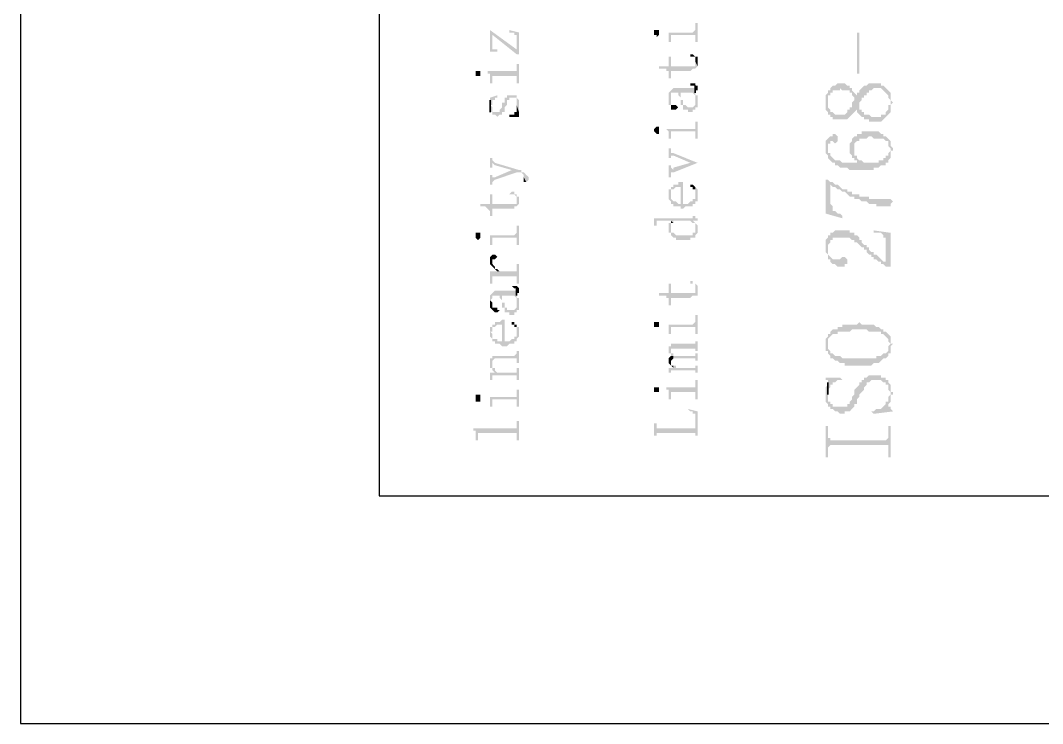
# Model space of a CAD drawing. Header units: millimetres. Extents: x 7018 to 13530, y 4187 to 5692.
# Drawn here: x 8881.97 to 8901.08, y 4524.92 to 4538.07 of the extents above; entities that cross this region are included whole.
import ezdxf

# ---------------------------------------------------------------- set-up
doc = ezdxf.new("R2010")
doc.units = ezdxf.units.MM

msp = doc.modelspace()

# ---------------------------------------------------------------- hatches: boundary and pattern name
at = {"transparency": 33554559}
for points in [[(8894.046, 4537.842), (8894.091, 4537.842), (8894.091, 4537.797), (8894.091, 4537.752), (8894.091, 4537.707), (8894.091, 4537.662), (8894.136, 4537.662), (8894.136, 4537.752), (8894.136, 4537.797), (8894.588, 4537.797), (8894.588, 4537.662), (8894.633, 4537.662), (8894.633, 4538.023), (8894.588, 4538.023), (8894.588, 4537.887), (8894.588, 4537.887), (8894.543, 4537.842)], [(8890.752, 4537.887), (8890.797, 4537.797), (8891.248, 4537.436), (8891.248, 4537.526)], [(8890.752, 4537.887), (8890.752, 4537.481), (8890.932, 4537.481), (8890.887, 4537.481), (8890.887, 4537.526), (8890.797, 4537.526), (8890.797, 4537.571), (8890.797, 4537.797)], [(8891.113, 4537.887), (8891.113, 4537.842), (8891.203, 4537.842), (8891.203, 4537.797), (8891.248, 4537.797), (8891.248, 4537.752), (8891.248, 4537.436), (8891.293, 4537.436), (8891.293, 4537.842)], [(8893.82, 4537.842), (8893.82, 4537.797), (8893.866, 4537.797), (8893.866, 4537.752), (8893.866, 4537.752), (8893.911, 4537.797), (8893.911, 4537.842), (8893.911, 4537.887), (8893.82, 4537.887)], [(8897.657, 4537.075), (8897.657, 4537.842), (8897.612, 4537.842), (8897.612, 4537.075)], [(8894.497, 4537.391), (8894.588, 4537.391), (8894.588, 4537.346), (8894.588, 4537.301), (8894.588, 4537.301), (8894.633, 4537.21), (8894.633, 4537.301), (8894.633, 4537.346), (8894.633, 4537.391), (8894.588, 4537.391), (8894.543, 4537.436), (8894.497, 4537.436)], [(8890.706, 4537.12), (8890.706, 4537.075), (8890.752, 4537.075), (8890.752, 4537.03), (8890.752, 4536.985), (8890.752, 4536.894), (8890.797, 4536.894), (8890.797, 4537.03), (8891.248, 4537.03), (8891.248, 4536.894), (8891.293, 4536.894), (8891.293, 4537.256), (8891.248, 4537.256), (8891.248, 4537.12), (8891.203, 4537.12)], [(8893.911, 4537.21), (8893.911, 4537.165), (8894.046, 4537.165), (8894.046, 4537.12), (8894.091, 4537.12), (8894.091, 4537.075), (8894.091, 4536.985), (8894.136, 4536.985), (8894.136, 4537.12), (8894.497, 4537.12), (8894.543, 4537.165), (8894.588, 4537.165), (8894.633, 4537.21), (8894.588, 4537.301), (8894.588, 4537.256), (8894.588, 4537.21), (8894.136, 4537.21), (8894.136, 4537.391), (8894.091, 4537.391), (8894.091, 4537.21)], [(8890.481, 4537.075), (8890.481, 4537.03), (8890.571, 4537.03), (8890.571, 4537.075), (8890.571, 4537.12), (8890.481, 4537.12)], [(8894.497, 4536.894), (8894.497, 4536.849), (8894.588, 4536.849), (8894.588, 4536.759), (8894.633, 4536.759), (8894.633, 4536.804), (8894.633, 4536.849), (8894.588, 4536.849), (8894.588, 4536.894), (8894.543, 4536.894)], [(8897.025, 4536.533), (8897.025, 4536.398), (8897.07, 4536.353), (8897.07, 4536.308), (8897.115, 4536.308), (8897.115, 4536.263), (8897.16, 4536.263), (8897.16, 4536.217), (8897.431, 4536.217), (8897.476, 4536.263), (8897.476, 4536.263), (8897.521, 4536.308), (8897.521, 4536.308), (8897.566, 4536.353), (8897.566, 4536.353), (8897.612, 4536.398), (8897.612, 4536.353), (8897.657, 4536.443), (8897.657, 4536.488), (8897.657, 4536.533), (8897.702, 4536.579), (8897.702, 4536.624), (8897.747, 4536.624), (8897.747, 4536.669), (8897.792, 4536.669), (8897.792, 4536.714), (8897.837, 4536.714), (8897.837, 4536.759), (8897.882, 4536.759), (8897.928, 4536.804), (8898.063, 4536.804), (8898.108, 4536.759), (8898.108, 4536.759), (8898.153, 4536.714), (8898.153, 4536.714), (8898.198, 4536.669), (8898.198, 4536.624), (8898.243, 4536.579), (8898.243, 4536.353), (8898.243, 4536.443), (8898.243, 4536.488), (8898.289, 4536.533), (8898.243, 4536.579), (8898.243, 4536.669), (8898.243, 4536.714), (8898.198, 4536.759), (8898.198, 4536.759), (8898.153, 4536.804), (8898.153, 4536.804), (8898.108, 4536.849), (8898.063, 4536.849), (8898.063, 4536.894), (8897.837, 4536.894), (8897.792, 4536.849), (8897.747, 4536.849), (8897.702, 4536.804), (8897.702, 4536.804), (8897.657, 4536.759), (8897.657, 4536.714), (8897.612, 4536.714), (8897.612, 4536.669), (8897.612, 4536.669), (8897.566, 4536.714), (8897.566, 4536.579), (8897.566, 4536.579), (8897.521, 4536.533), (8897.521, 4536.443), (8897.476, 4536.443), (8897.476, 4536.398), (8897.431, 4536.398), (8897.431, 4536.353), (8897.386, 4536.308), (8897.205, 4536.308), (8897.16, 4536.353), (8897.115, 4536.353), (8897.115, 4536.398), (8897.115, 4536.398), (8897.07, 4536.443), (8897.07, 4536.488), (8897.07, 4536.714), (8897.07, 4536.714), (8897.025, 4536.669), (8897.025, 4536.579)], [(8897.07, 4536.714), (8897.07, 4536.533), (8897.07, 4536.669), (8897.115, 4536.669), (8897.115, 4536.714), (8897.16, 4536.714), (8897.16, 4536.759), (8897.296, 4536.759), (8897.296, 4536.804), (8897.341, 4536.759), (8897.476, 4536.759), (8897.476, 4536.714), (8897.521, 4536.714), (8897.521, 4536.669), (8897.566, 4536.624), (8897.566, 4536.714), (8897.566, 4536.714), (8897.521, 4536.759), (8897.521, 4536.804), (8897.476, 4536.804), (8897.476, 4536.849), (8897.431, 4536.849), (8897.386, 4536.894), (8897.251, 4536.894), (8897.205, 4536.849), (8897.16, 4536.849), (8897.115, 4536.804), (8897.115, 4536.759), (8897.07, 4536.759)], [(8890.752, 4536.353), (8890.797, 4536.353), (8890.797, 4536.308), (8890.842, 4536.308), (8890.887, 4536.263), (8890.887, 4536.263), (8890.932, 4536.308), (8890.977, 4536.308), (8890.977, 4536.353), (8891.022, 4536.353), (8891.022, 4536.398), (8891.022, 4536.443), (8891.022, 4536.443), (8891.067, 4536.488), (8891.067, 4536.533), (8891.067, 4536.579), (8891.113, 4536.579), (8891.113, 4536.624), (8891.248, 4536.624), (8891.248, 4536.579), (8891.248, 4536.533), (8891.248, 4536.488), (8891.293, 4536.353), (8891.293, 4536.398), (8891.293, 4536.443), (8891.293, 4536.488), (8891.293, 4536.533), (8891.293, 4536.579), (8891.293, 4536.579), (8891.248, 4536.624), (8891.248, 4536.669), (8891.067, 4536.669), (8891.067, 4536.624), (8891.022, 4536.624), (8891.022, 4536.579), (8891.022, 4536.533), (8890.977, 4536.533), (8890.977, 4536.488), (8890.977, 4536.443), (8890.977, 4536.443), (8890.932, 4536.398), (8890.932, 4536.353), (8890.797, 4536.353), (8890.797, 4536.398), (8890.797, 4536.443), (8890.752, 4536.488)], [(8890.752, 4536.624), (8890.752, 4536.353), (8890.752, 4536.488), (8890.797, 4536.488), (8890.797, 4536.533), (8890.797, 4536.579), (8890.842, 4536.579), (8890.842, 4536.624), (8890.887, 4536.624), (8890.887, 4536.669)], [(8894.091, 4536.624), (8894.091, 4536.579), (8894.091, 4536.533), (8894.091, 4536.488), (8894.136, 4536.488), (8894.136, 4536.624), (8894.136, 4536.669), (8894.136, 4536.714), (8894.272, 4536.714), (8894.272, 4536.669), (8894.272, 4536.669), (8894.317, 4536.624), (8894.317, 4536.579), (8894.317, 4536.714), (8894.543, 4536.714), (8894.588, 4536.669), (8894.588, 4536.624), (8894.588, 4536.579), (8894.588, 4536.533), (8894.633, 4536.669), (8894.588, 4536.669), (8894.588, 4536.714), (8894.588, 4536.804), (8894.182, 4536.804), (8894.136, 4536.759), (8894.136, 4536.759), (8894.091, 4536.714), (8894.091, 4536.669)], [(8894.317, 4536.579), (8894.317, 4536.533), (8894.317, 4536.488), (8894.362, 4536.488), (8894.362, 4536.443), (8894.362, 4536.398), (8894.452, 4536.398), (8894.452, 4536.353), (8894.543, 4536.353), (8894.543, 4536.398), (8894.588, 4536.398), (8894.588, 4536.443), (8894.633, 4536.443), (8894.633, 4536.488), (8894.633, 4536.533), (8894.633, 4536.579), (8894.633, 4536.624), (8894.633, 4536.669), (8894.588, 4536.533), (8894.588, 4536.488), (8894.588, 4536.488), (8894.543, 4536.443), (8894.452, 4536.443), (8894.407, 4536.488), (8894.362, 4536.488), (8894.362, 4536.533), (8894.362, 4536.579), (8894.317, 4536.579), (8894.317, 4536.624), (8894.317, 4536.714), (8894.317, 4536.714)], [(8891.113, 4536.308), (8891.113, 4536.263), (8891.293, 4536.263), (8891.293, 4536.308), (8891.293, 4536.353), (8891.248, 4536.488), (8891.248, 4536.443), (8891.248, 4536.398), (8891.248, 4536.353), (8891.203, 4536.353), (8891.203, 4536.308), (8891.158, 4536.308)], [(8894.136, 4536.488), (8894.136, 4536.443), (8894.136, 4536.398), (8894.227, 4536.398), (8894.272, 4536.443), (8894.272, 4536.443), (8894.227, 4536.488), (8894.136, 4536.488), (8894.136, 4536.533), (8894.136, 4536.624)], [(8897.612, 4536.353), (8897.657, 4536.308), (8897.657, 4536.308), (8897.702, 4536.263), (8897.747, 4536.263), (8897.747, 4536.217), (8897.837, 4536.217), (8897.837, 4536.172), (8898.063, 4536.172), (8898.108, 4536.217), (8898.108, 4536.217), (8898.153, 4536.263), (8898.153, 4536.263), (8898.198, 4536.308), (8898.198, 4536.308), (8898.243, 4536.353), (8898.243, 4536.533), (8898.243, 4536.488), (8898.198, 4536.488), (8898.198, 4536.398), (8898.153, 4536.353), (8898.153, 4536.308), (8898.063, 4536.308), (8898.063, 4536.263), (8897.882, 4536.263), (8897.837, 4536.308), (8897.747, 4536.308), (8897.747, 4536.353), (8897.702, 4536.353), (8897.702, 4536.398), (8897.657, 4536.398), (8897.657, 4536.443)], [(8893.82, 4535.992), (8893.82, 4535.992), (8893.866, 4535.947), (8893.911, 4535.947), (8893.911, 4535.992), (8893.911, 4536.037), (8893.911, 4536.082), (8893.866, 4536.082), (8893.82, 4536.037), (8893.82, 4536.037)], [(8894.046, 4536.037), (8894.046, 4536.037), (8894.091, 4535.992), (8894.091, 4535.947), (8894.091, 4535.902), (8894.091, 4535.856), (8894.136, 4535.856), (8894.136, 4535.947), (8894.136, 4535.992), (8894.588, 4535.992), (8894.588, 4535.947), (8894.588, 4535.856), (8894.633, 4535.856), (8894.633, 4536.172), (8894.588, 4536.172), (8894.588, 4536.082), (8894.588, 4536.037), (8894.543, 4536.037)], [(8897.07, 4535.856), (8897.07, 4535.676), (8897.07, 4535.766), (8897.115, 4535.766), (8897.115, 4535.811), (8897.16, 4535.811), (8897.205, 4535.766), (8897.205, 4535.766), (8897.251, 4535.811), (8897.251, 4535.902), (8897.251, 4535.902), (8897.205, 4535.947), (8897.16, 4535.947), (8897.16, 4535.902), (8897.115, 4535.902)], [(8897.476, 4535.676), (8897.476, 4535.631), (8897.476, 4535.586), (8897.521, 4535.541), (8897.521, 4535.495), (8897.566, 4535.495), (8897.566, 4535.721), (8897.566, 4535.766), (8897.612, 4535.811), (8897.657, 4535.811), (8897.657, 4535.856), (8897.792, 4535.856), (8897.837, 4535.902), (8897.882, 4535.902), (8897.928, 4535.856), (8898.108, 4535.856), (8898.153, 4535.811), (8898.198, 4535.811), (8898.198, 4535.721), (8898.243, 4535.676), (8898.243, 4535.495), (8898.243, 4535.631), (8898.289, 4535.631), (8898.289, 4535.676), (8898.243, 4535.721), (8898.243, 4535.811), (8898.198, 4535.856), (8898.198, 4535.856), (8898.153, 4535.902), (8898.108, 4535.902), (8898.108, 4535.947), (8898.063, 4535.947), (8898.018, 4535.992), (8897.702, 4535.992), (8897.702, 4535.947), (8897.612, 4535.947), (8897.612, 4535.902), (8897.566, 4535.902), (8897.521, 4535.856), (8897.521, 4535.811), (8897.476, 4535.766), (8897.476, 4535.721)], [(8897.025, 4535.721), (8897.025, 4535.631), (8897.025, 4535.586), (8897.07, 4535.541), (8897.07, 4535.495), (8897.115, 4535.45), (8897.115, 4535.45), (8897.16, 4535.405), (8897.205, 4535.405), (8897.205, 4535.36), (8897.251, 4535.36), (8897.296, 4535.315), (8897.431, 4535.315), (8897.476, 4535.27), (8897.928, 4535.27), (8897.928, 4535.315), (8898.018, 4535.315), (8898.063, 4535.36), (8898.153, 4535.36), (8898.153, 4535.405), (8898.198, 4535.405), (8898.198, 4535.45), (8898.243, 4535.495), (8898.243, 4535.676), (8898.243, 4535.631), (8898.198, 4535.586), (8898.198, 4535.541), (8898.153, 4535.541), (8898.153, 4535.495), (8898.108, 4535.495), (8898.108, 4535.45), (8898.018, 4535.45), (8898.018, 4535.405), (8897.747, 4535.405), (8897.702, 4535.45), (8897.657, 4535.405), (8897.341, 4535.405), (8897.296, 4535.45), (8897.205, 4535.45), (8897.16, 4535.495), (8897.16, 4535.495), (8897.115, 4535.541), (8897.115, 4535.586), (8897.07, 4535.586), (8897.07, 4535.676), (8897.07, 4535.856), (8897.025, 4535.811), (8897.025, 4535.766), (8897.025, 4535.766)], [(8894.091, 4535.676), (8894.091, 4535.495), (8894.136, 4535.495), (8894.136, 4535.541), (8894.182, 4535.541), (8894.497, 4535.405), (8894.633, 4535.405), (8894.182, 4535.586), (8894.136, 4535.586), (8894.136, 4535.631), (8894.136, 4535.676)], [(8897.566, 4535.495), (8897.566, 4535.45), (8897.612, 4535.45), (8897.612, 4535.405), (8897.657, 4535.405), (8897.702, 4535.45), (8897.657, 4535.45), (8897.612, 4535.495), (8897.612, 4535.541), (8897.566, 4535.541), (8897.566, 4535.586), (8897.566, 4535.676)], [(8890.752, 4535.495), (8890.752, 4535.315), (8890.797, 4535.315), (8890.797, 4535.36), (8890.797, 4535.405), (8890.842, 4535.36), (8891.158, 4535.27), (8891.158, 4535.27), (8891.248, 4535.225), (8891.338, 4535.225), (8891.383, 4535.179), (8891.383, 4535.134), (8891.428, 4535.044), (8891.428, 4535.044), (8891.474, 4535.089), (8891.474, 4535.134), (8891.474, 4535.134), (8891.428, 4535.179), (8891.428, 4535.179), (8891.383, 4535.225), (8891.338, 4535.225), (8891.338, 4535.27), (8891.293, 4535.27), (8890.842, 4535.405), (8890.797, 4535.45), (8890.797, 4535.495), (8890.797, 4535.495)], [(8894.091, 4535.36), (8894.091, 4535.134), (8894.136, 4535.134), (8894.136, 4535.179), (8894.136, 4535.225), (8894.182, 4535.225), (8894.633, 4535.405), (8894.497, 4535.405), (8894.182, 4535.315), (8894.182, 4535.27), (8894.136, 4535.315), (8894.136, 4535.36)], [(8890.752, 4535.179), (8890.752, 4534.999), (8890.797, 4534.999), (8890.797, 4535.044), (8890.797, 4535.044), (8890.842, 4535.089), (8891.248, 4535.225), (8891.158, 4535.27), (8890.842, 4535.134), (8890.797, 4535.134), (8890.797, 4535.179), (8890.797, 4535.179)], [(8891.383, 4535.089), (8891.383, 4535.044), (8891.428, 4535.044), (8891.383, 4535.134)], [(8894.091, 4534.909), (8894.136, 4534.818), (8894.136, 4534.864), (8894.136, 4534.909), (8894.182, 4534.909), (8894.227, 4534.954), (8894.317, 4534.954), (8894.317, 4534.548), (8894.362, 4534.548), (8894.407, 4534.593), (8894.543, 4534.593), (8894.543, 4534.638), (8894.588, 4534.638), (8894.588, 4534.683), (8894.633, 4534.683), (8894.633, 4534.728), (8894.633, 4534.773), (8894.633, 4534.818), (8894.633, 4534.864), (8894.633, 4534.909), (8894.633, 4534.909), (8894.588, 4534.954), (8894.588, 4534.818), (8894.588, 4534.773), (8894.588, 4534.728), (8894.543, 4534.728), (8894.543, 4534.683), (8894.497, 4534.683), (8894.452, 4534.638), (8894.362, 4534.638), (8894.362, 4535.044), (8894.272, 4535.044), (8894.272, 4534.999), (8894.182, 4534.999), (8894.182, 4534.954), (8894.136, 4534.954), (8894.136, 4534.909)], [(8894.497, 4534.999), (8894.497, 4534.954), (8894.543, 4534.954), (8894.543, 4534.909), (8894.588, 4534.909), (8894.588, 4534.864), (8894.588, 4534.818), (8894.588, 4534.954), (8894.588, 4534.954), (8894.543, 4534.999)], [(8897.025, 4535.089), (8897.025, 4534.457), (8897.341, 4534.367), (8897.341, 4534.412), (8897.296, 4534.457), (8897.251, 4534.457), (8897.205, 4534.502), (8897.16, 4534.502), (8897.16, 4534.593), (8897.115, 4534.638), (8897.115, 4535.044), (8897.07, 4535.089)], [(8897.115, 4535.044), (8897.115, 4534.999), (8897.16, 4534.954), (8897.205, 4534.954), (8897.251, 4534.909), (8897.296, 4534.909), (8897.341, 4534.864), (8897.386, 4534.864), (8897.431, 4534.818), (8897.431, 4534.818), (8897.476, 4534.773), (8897.566, 4534.773), (8897.566, 4534.728), (8897.657, 4534.728), (8897.702, 4534.683), (8897.792, 4534.683), (8897.837, 4534.638), (8897.973, 4534.638), (8897.973, 4534.593), (8898.243, 4534.593), (8898.243, 4534.638), (8898.289, 4534.683), (8898.243, 4534.728), (8897.837, 4534.728), (8897.837, 4534.773), (8897.657, 4534.773), (8897.657, 4534.818), (8897.521, 4534.818), (8897.521, 4534.864), (8897.431, 4534.864), (8897.431, 4534.909), (8897.341, 4534.909), (8897.296, 4534.954), (8897.296, 4534.954), (8897.251, 4534.999), (8897.205, 4534.999), (8897.16, 4535.044)], [(8890.571, 4534.638), (8890.571, 4534.593), (8890.661, 4534.593), (8890.706, 4534.548), (8890.706, 4534.548), (8890.752, 4534.502), (8890.752, 4534.412), (8890.797, 4534.412), (8890.797, 4534.548), (8891.203, 4534.548), (8891.203, 4534.593), (8891.248, 4534.593), (8891.248, 4534.728), (8891.248, 4534.683), (8891.248, 4534.638), (8890.797, 4534.638), (8890.797, 4534.818), (8890.752, 4534.818), (8890.752, 4534.638)], [(8891.113, 4534.818), (8891.203, 4534.818), (8891.248, 4534.773), (8891.248, 4534.728), (8891.248, 4534.593), (8891.293, 4534.638), (8891.293, 4534.683), (8891.293, 4534.773), (8891.248, 4534.773), (8891.248, 4534.818), (8891.203, 4534.818), (8891.203, 4534.864), (8891.158, 4534.864)], [(8894.091, 4534.818), (8894.091, 4534.773), (8894.091, 4534.728), (8894.091, 4534.728), (8894.136, 4534.683), (8894.136, 4534.638), (8894.182, 4534.638), (8894.182, 4534.593), (8894.317, 4534.593), (8894.317, 4534.548), (8894.317, 4534.638), (8894.272, 4534.638), (8894.227, 4534.683), (8894.182, 4534.683), (8894.136, 4534.728), (8894.136, 4534.773), (8894.136, 4534.818), (8894.091, 4534.909), (8894.091, 4534.864)], [(8893.775, 4534.367), (8893.82, 4534.367), (8893.82, 4534.322), (8893.82, 4534.232), (8893.866, 4534.232), (8893.866, 4534.277), (8893.866, 4534.322), (8894.136, 4534.322), (8894.182, 4534.277), (8894.182, 4534.322), (8894.497, 4534.322), (8894.543, 4534.277), (8894.543, 4534.322), (8894.633, 4534.322), (8894.633, 4534.367), (8894.588, 4534.367), (8894.588, 4534.412), (8894.588, 4534.457), (8894.588, 4534.412), (8894.543, 4534.412), (8894.543, 4534.367)], [(8890.706, 4534.051), (8890.752, 4534.051), (8890.752, 4534.006), (8890.752, 4533.916), (8890.752, 4533.871), (8890.797, 4533.871), (8890.797, 4533.961), (8890.797, 4534.006), (8891.248, 4534.006), (8891.248, 4533.871), (8891.293, 4533.871), (8891.293, 4534.232), (8891.248, 4534.232), (8891.248, 4534.096), (8891.248, 4534.096), (8891.203, 4534.051)], [(8894.091, 4534.187), (8894.091, 4534.141), (8894.091, 4534.096), (8894.136, 4534.096), (8894.136, 4534.051), (8894.136, 4534.051), (8894.182, 4534.006), (8894.227, 4534.006), (8894.227, 4533.961), (8894.497, 4533.961), (8894.497, 4534.006), (8894.588, 4534.006), (8894.588, 4534.051), (8894.588, 4534.187), (8894.588, 4534.141), (8894.588, 4534.096), (8894.543, 4534.096), (8894.543, 4534.051), (8894.227, 4534.051), (8894.182, 4534.096), (8894.136, 4534.096), (8894.136, 4534.141), (8894.136, 4534.277), (8894.091, 4534.277), (8894.091, 4534.232)], [(8894.136, 4534.277), (8894.136, 4534.187), (8894.136, 4534.232), (8894.136, 4534.277), (8894.182, 4534.277), (8894.136, 4534.322), (8894.136, 4534.322)], [(8894.543, 4534.277), (8894.588, 4534.277), (8894.588, 4534.232), (8894.588, 4534.187), (8894.588, 4534.051), (8894.633, 4534.096), (8894.633, 4534.141), (8894.633, 4534.187), (8894.633, 4534.232), (8894.633, 4534.232), (8894.588, 4534.277), (8894.588, 4534.277), (8894.543, 4534.322), (8894.543, 4534.322)], [(8890.481, 4534.051), (8890.481, 4534.006), (8890.481, 4534.006), (8890.526, 4533.961), (8890.526, 4533.961), (8890.571, 4534.006), (8890.571, 4534.051), (8890.571, 4534.096), (8890.481, 4534.096)], [(8897.025, 4533.825), (8897.025, 4533.735), (8897.025, 4533.735), (8897.07, 4533.69), (8897.07, 4533.645), (8897.07, 4533.825), (8897.07, 4533.871), (8897.115, 4533.916), (8897.115, 4533.961), (8897.16, 4533.961), (8897.16, 4534.006), (8897.476, 4534.006), (8897.521, 4533.961), (8897.566, 4533.961), (8897.566, 4533.916), (8897.612, 4533.916), (8897.657, 4533.871), (8897.657, 4533.871), (8897.702, 4533.825), (8897.747, 4533.825), (8897.747, 4533.78), (8897.792, 4533.78), (8897.792, 4533.735), (8897.837, 4533.69), (8897.882, 4533.69), (8897.882, 4533.645), (8897.928, 4533.645), (8897.928, 4533.6), (8897.973, 4533.6), (8898.018, 4533.555), (8898.063, 4533.555), (8898.063, 4533.51), (8898.108, 4533.51), (8898.153, 4533.464), (8898.153, 4533.555), (8898.108, 4533.555), (8898.063, 4533.6), (8898.063, 4533.6), (8898.018, 4533.645), (8897.973, 4533.69), (8897.928, 4533.69), (8897.928, 4533.735), (8897.882, 4533.735), (8897.837, 4533.78), (8897.837, 4533.825), (8897.792, 4533.825), (8897.792, 4533.871), (8897.747, 4533.871), (8897.702, 4533.916), (8897.702, 4533.961), (8897.657, 4533.961), (8897.657, 4534.006), (8897.612, 4534.051), (8897.566, 4534.051), (8897.566, 4534.096), (8897.476, 4534.096), (8897.476, 4534.141), (8897.205, 4534.141), (8897.16, 4534.096), (8897.115, 4534.096), (8897.115, 4534.051), (8897.07, 4534.051), (8897.07, 4534.006), (8897.07, 4534.006), (8897.025, 4533.961), (8897.025, 4533.916), (8897.025, 4533.871)], [(8897.928, 4534.141), (8897.928, 4534.096), (8898.063, 4534.096), (8898.108, 4534.051), (8898.108, 4534.006), (8898.153, 4534.006), (8898.153, 4533.464), (8898.243, 4533.464), (8898.243, 4534.096)], [(8890.752, 4533.6), (8890.752, 4533.555), (8890.752, 4533.51), (8890.752, 4533.51), (8890.797, 4533.464), (8890.797, 4533.555), (8890.797, 4533.6), (8890.842, 4533.6), (8890.887, 4533.645), (8890.887, 4533.645), (8890.842, 4533.69), (8890.797, 4533.69), (8890.752, 4533.645)], [(8897.07, 4533.645), (8897.07, 4533.6), (8897.115, 4533.6), (8897.115, 4533.555), (8897.115, 4533.555), (8897.16, 4533.51), (8897.205, 4533.51), (8897.251, 4533.464), (8897.386, 4533.464), (8897.386, 4533.51), (8897.431, 4533.51), (8897.431, 4533.6), (8897.431, 4533.6), (8897.386, 4533.645), (8897.341, 4533.645), (8897.296, 4533.6), (8897.16, 4533.6), (8897.115, 4533.645), (8897.115, 4533.645), (8897.07, 4533.69), (8897.07, 4533.735), (8897.07, 4533.78)], [(8890.752, 4533.374), (8890.752, 4533.329), (8890.752, 4533.284), (8890.752, 4533.239), (8890.752, 4533.148), (8890.797, 4533.148), (8890.797, 4533.284), (8891.248, 4533.284), (8891.248, 4533.148), (8891.293, 4533.148), (8891.293, 4533.51), (8891.248, 4533.51), (8891.248, 4533.419), (8891.248, 4533.374), (8890.887, 4533.374)], [(8890.797, 4533.464), (8890.797, 4533.464), (8890.842, 4533.419), (8890.842, 4533.419), (8890.887, 4533.374), (8890.932, 4533.374), (8890.887, 4533.419), (8890.842, 4533.419), (8890.842, 4533.464), (8890.842, 4533.464), (8890.797, 4533.51), (8890.797, 4533.555), (8890.797, 4533.555)], [(8891.158, 4533.103), (8891.158, 4533.103), (8891.203, 4533.058), (8891.248, 4533.058), (8891.248, 4532.968), (8891.293, 4532.968), (8891.293, 4533.013), (8891.293, 4533.058), (8891.293, 4533.058), (8891.248, 4533.103), (8891.203, 4533.103)], [(8893.911, 4532.968), (8893.911, 4532.923), (8894.046, 4532.923), (8894.046, 4532.878), (8894.091, 4532.878), (8894.091, 4532.833), (8894.091, 4532.742), (8894.136, 4532.742), (8894.136, 4532.878), (8894.497, 4532.878), (8894.543, 4532.923), (8894.633, 4532.923), (8894.588, 4533.058), (8894.588, 4533.013), (8894.588, 4532.968), (8894.136, 4532.968), (8894.136, 4533.148), (8894.091, 4533.148), (8894.091, 4532.968)], [(8894.497, 4533.148), (8894.588, 4533.148), (8894.588, 4533.103), (8894.588, 4533.058), (8894.588, 4533.058), (8894.633, 4532.923), (8894.633, 4532.968), (8894.633, 4533.013), (8894.633, 4533.103), (8894.633, 4533.103), (8894.588, 4533.148), (8894.543, 4533.148), (8894.543, 4533.194), (8894.497, 4533.194)], [(8890.752, 4532.833), (8890.752, 4532.787), (8890.752, 4532.742), (8890.752, 4532.697), (8890.752, 4532.833), (8890.752, 4532.833), (8890.797, 4532.878), (8890.797, 4532.923), (8890.932, 4532.923), (8890.932, 4532.878), (8890.932, 4532.878), (8890.977, 4532.833), (8890.977, 4532.787), (8890.977, 4532.923), (8891.203, 4532.923), (8891.248, 4532.878), (8891.248, 4532.833), (8891.248, 4532.787), (8891.248, 4532.742), (8891.248, 4532.878), (8891.248, 4532.923), (8891.248, 4533.013), (8890.842, 4533.013), (8890.797, 4532.968), (8890.797, 4532.968), (8890.752, 4532.923), (8890.752, 4532.878)], [(8890.752, 4532.697), (8890.797, 4532.652), (8890.797, 4532.652), (8890.842, 4532.607), (8890.887, 4532.607), (8890.932, 4532.652), (8890.887, 4532.652), (8890.887, 4532.697), (8890.797, 4532.697), (8890.797, 4532.742), (8890.797, 4532.787), (8890.752, 4532.833)], [(8890.977, 4532.787), (8890.977, 4532.742), (8890.977, 4532.697), (8891.022, 4532.697), (8891.022, 4532.652), (8891.022, 4532.607), (8891.113, 4532.607), (8891.113, 4532.562), (8891.203, 4532.562), (8891.203, 4532.607), (8891.248, 4532.607), (8891.248, 4532.652), (8891.293, 4532.652), (8891.293, 4532.697), (8891.293, 4532.742), (8891.293, 4532.833), (8891.293, 4532.878), (8891.248, 4532.878), (8891.248, 4532.742), (8891.248, 4532.697), (8891.248, 4532.697), (8891.203, 4532.652), (8891.067, 4532.652), (8891.067, 4532.697), (8891.022, 4532.697), (8891.022, 4532.742), (8891.022, 4532.787), (8890.977, 4532.787), (8890.977, 4532.833), (8890.977, 4532.923), (8890.977, 4532.923)], [(8890.752, 4532.336), (8890.752, 4532.246), (8890.797, 4532.246), (8890.797, 4532.291), (8890.797, 4532.336), (8890.842, 4532.336), (8890.887, 4532.381), (8890.977, 4532.381), (8890.977, 4531.975), (8891.067, 4531.975), (8891.113, 4532.02), (8891.203, 4532.02), (8891.203, 4532.065), (8891.248, 4532.065), (8891.248, 4532.11), (8891.248, 4532.11), (8891.293, 4532.156), (8891.293, 4532.201), (8891.293, 4532.246), (8891.293, 4532.291), (8891.293, 4532.336), (8891.248, 4532.336), (8891.248, 4532.381), (8891.248, 4532.246), (8891.248, 4532.201), (8891.248, 4532.156), (8891.203, 4532.156), (8891.203, 4532.11), (8891.158, 4532.11), (8891.113, 4532.065), (8891.022, 4532.065), (8891.022, 4532.472), (8890.977, 4532.472), (8890.932, 4532.426), (8890.842, 4532.426), (8890.842, 4532.381), (8890.797, 4532.381), (8890.797, 4532.336)], [(8894.046, 4532.381), (8894.091, 4532.381), (8894.091, 4532.336), (8894.091, 4532.246), (8894.091, 4532.201), (8894.136, 4532.201), (8894.136, 4532.291), (8894.136, 4532.336), (8894.588, 4532.336), (8894.588, 4532.201), (8894.633, 4532.201), (8894.633, 4532.562), (8894.588, 4532.562), (8894.588, 4532.426), (8894.588, 4532.426), (8894.543, 4532.381)], [(8890.752, 4532.246), (8890.752, 4532.201), (8890.752, 4532.156), (8890.752, 4532.156), (8890.797, 4532.11), (8890.797, 4532.065), (8890.842, 4532.065), (8890.842, 4532.02), (8890.932, 4532.02), (8890.977, 4531.975), (8890.977, 4532.065), (8890.887, 4532.065), (8890.887, 4532.11), (8890.797, 4532.11), (8890.797, 4532.156), (8890.797, 4532.201), (8890.797, 4532.201), (8890.752, 4532.246), (8890.752, 4532.336), (8890.752, 4532.291)], [(8891.113, 4532.426), (8891.158, 4532.426), (8891.158, 4532.381), (8891.203, 4532.381), (8891.203, 4532.336), (8891.248, 4532.336), (8891.248, 4532.291), (8891.248, 4532.246), (8891.248, 4532.381), (8891.203, 4532.381), (8891.203, 4532.426), (8891.158, 4532.426)], [(8893.82, 4532.381), (8893.82, 4532.336), (8893.911, 4532.336), (8893.911, 4532.381), (8893.911, 4532.426), (8893.82, 4532.426)], [(8897.07, 4532.156), (8897.07, 4532.02), (8897.07, 4532.065), (8897.07, 4532.11), (8897.115, 4532.156), (8897.115, 4532.156), (8897.16, 4532.201), (8897.251, 4532.201), (8897.251, 4532.246), (8897.476, 4532.246), (8897.521, 4532.291), (8897.792, 4532.291), (8897.837, 4532.246), (8898.063, 4532.246), (8898.063, 4532.201), (8898.108, 4532.201), (8898.153, 4532.156), (8898.153, 4532.156), (8898.198, 4532.11), (8898.198, 4532.065), (8898.243, 4532.02), (8898.243, 4532.156), (8898.198, 4532.201), (8898.198, 4532.201), (8898.153, 4532.246), (8898.108, 4532.246), (8898.108, 4532.291), (8898.063, 4532.291), (8898.018, 4532.336), (8897.973, 4532.336), (8897.928, 4532.381), (8897.702, 4532.381), (8897.657, 4532.426), (8897.612, 4532.381), (8897.341, 4532.381), (8897.341, 4532.336), (8897.251, 4532.336), (8897.251, 4532.291), (8897.16, 4532.291), (8897.115, 4532.246), (8897.115, 4532.201), (8897.07, 4532.201)], [(8894.136, 4531.975), (8894.136, 4531.885), (8894.136, 4531.93), (8894.588, 4531.93), (8894.588, 4531.885), (8894.633, 4531.885), (8894.633, 4532.065), (8894.588, 4532.065), (8894.588, 4532.02), (8894.136, 4532.02)], [(8897.025, 4532.02), (8897.025, 4531.885), (8897.07, 4531.885), (8897.07, 4531.84), (8897.07, 4531.84), (8897.115, 4531.795), (8897.115, 4531.749), (8897.16, 4531.749), (8897.205, 4531.704), (8897.251, 4531.704), (8897.296, 4531.659), (8897.386, 4531.659), (8897.386, 4531.614), (8897.882, 4531.614), (8897.928, 4531.659), (8898.018, 4531.659), (8898.063, 4531.704), (8898.063, 4531.704), (8898.108, 4531.749), (8898.153, 4531.749), (8898.198, 4531.795), (8898.198, 4531.84), (8898.243, 4531.84), (8898.243, 4531.93), (8898.243, 4531.975), (8898.289, 4532.02), (8898.243, 4532.02), (8898.243, 4532.11), (8898.243, 4532.156), (8898.243, 4532.02), (8898.243, 4532.02), (8898.198, 4531.975), (8898.198, 4531.93), (8898.198, 4531.885), (8898.153, 4531.84), (8898.108, 4531.84), (8898.063, 4531.795), (8897.973, 4531.795), (8897.973, 4531.749), (8897.341, 4531.749), (8897.296, 4531.795), (8897.205, 4531.795), (8897.16, 4531.84), (8897.115, 4531.84), (8897.115, 4531.885), (8897.07, 4531.93), (8897.07, 4532.156), (8897.07, 4532.156), (8897.025, 4532.11)], [(8890.797, 4531.749), (8890.797, 4531.659), (8890.797, 4531.704), (8890.797, 4531.704), (8890.842, 4531.749), (8891.248, 4531.749), (8891.248, 4531.659), (8891.293, 4531.659), (8891.293, 4531.885), (8891.248, 4531.885), (8891.248, 4531.84), (8891.248, 4531.84), (8891.203, 4531.795), (8890.797, 4531.795)], [(8894.091, 4531.93), (8894.091, 4531.885), (8894.091, 4531.84), (8894.136, 4531.84), (8894.136, 4531.795), (8894.182, 4531.795), (8894.182, 4531.749), (8894.588, 4531.749), (8894.588, 4531.704), (8894.633, 4531.704), (8894.633, 4531.84), (8894.588, 4531.84), (8894.588, 4531.795), (8894.182, 4531.795), (8894.182, 4531.84), (8894.136, 4531.84), (8894.136, 4531.885), (8894.136, 4531.975), (8894.091, 4531.975)], [(8890.752, 4531.659), (8890.752, 4531.614), (8890.752, 4531.569), (8890.797, 4531.569), (8890.797, 4531.524), (8890.797, 4531.524), (8890.842, 4531.479), (8890.842, 4531.524), (8890.842, 4531.569), (8890.797, 4531.569), (8890.797, 4531.614), (8890.797, 4531.749), (8890.752, 4531.749), (8890.752, 4531.704), (8890.752, 4531.704)], [(8894.091, 4531.704), (8894.091, 4531.659), (8894.091, 4531.659), (8894.136, 4531.614), (8894.136, 4531.704), (8894.136, 4531.704), (8894.182, 4531.749), (8894.182, 4531.795), (8894.136, 4531.795), (8894.091, 4531.749), (8894.091, 4531.749)], [(8894.136, 4531.614), (8894.136, 4531.614), (8894.182, 4531.569), (8894.182, 4531.614), (8894.136, 4531.614), (8894.136, 4531.659), (8894.136, 4531.704)], [(8890.752, 4531.479), (8890.752, 4531.433), (8890.752, 4531.388), (8890.752, 4531.343), (8890.797, 4531.343), (8890.797, 4531.388), (8890.797, 4531.433), (8891.248, 4531.433), (8891.248, 4531.388), (8891.248, 4531.343), (8891.293, 4531.343), (8891.293, 4531.569), (8891.248, 4531.569), (8891.248, 4531.524), (8891.248, 4531.479), (8890.887, 4531.479), (8890.842, 4531.524), (8890.842, 4531.479)], [(8894.091, 4531.569), (8894.091, 4531.524), (8894.091, 4531.479), (8894.136, 4531.479), (8894.136, 4531.524), (8894.588, 4531.524), (8894.588, 4531.479), (8894.633, 4531.479), (8894.633, 4531.614), (8894.588, 4531.614), (8894.588, 4531.569), (8894.227, 4531.569), (8894.227, 4531.614), (8894.182, 4531.614), (8894.182, 4531.569)], [(8894.046, 4531.208), (8894.046, 4531.163), (8894.091, 4531.163), (8894.091, 4531.118), (8894.091, 4531.072), (8894.091, 4530.982), (8894.136, 4530.982), (8894.136, 4531.118), (8894.588, 4531.118), (8894.588, 4530.982), (8894.633, 4530.982), (8894.633, 4531.343), (8894.588, 4531.343), (8894.588, 4531.208), (8894.543, 4531.208)], [(8897.025, 4531.072), (8897.025, 4530.937), (8897.025, 4530.937), (8897.07, 4530.892), (8897.07, 4530.847), (8897.115, 4530.847), (8897.115, 4530.802), (8897.16, 4530.802), (8897.205, 4530.756), (8897.251, 4530.756), (8897.296, 4530.711), (8897.386, 4530.711), (8897.386, 4530.756), (8897.476, 4530.756), (8897.521, 4530.802), (8897.521, 4530.802), (8897.566, 4530.847), (8897.566, 4530.892), (8897.612, 4530.892), (8897.612, 4530.982), (8897.657, 4531.027), (8897.657, 4531.072), (8897.702, 4531.118), (8897.702, 4531.118), (8897.747, 4531.163), (8897.747, 4531.208), (8897.747, 4531.208), (8897.792, 4531.253), (8897.792, 4531.298), (8897.837, 4531.298), (8897.882, 4531.343), (8898.063, 4531.343), (8898.108, 4531.298), (8898.153, 4531.298), (8898.153, 4531.253), (8898.198, 4531.253), (8898.198, 4531.163), (8898.243, 4531.118), (8898.243, 4530.937), (8898.243, 4530.982), (8898.243, 4531.072), (8898.289, 4531.072), (8898.289, 4531.118), (8898.243, 4531.118), (8898.243, 4531.253), (8898.243, 4531.253), (8898.198, 4531.298), (8898.198, 4531.343), (8898.153, 4531.343), (8898.153, 4531.388), (8898.063, 4531.388), (8898.063, 4531.433), (8897.837, 4531.433), (8897.792, 4531.388), (8897.747, 4531.388), (8897.747, 4531.343), (8897.702, 4531.343), (8897.702, 4531.298), (8897.657, 4531.298), (8897.657, 4531.253), (8897.612, 4531.208), (8897.612, 4531.208), (8897.566, 4531.163), (8897.566, 4531.072), (8897.521, 4531.027), (8897.521, 4530.982), (8897.476, 4530.937), (8897.476, 4530.892), (8897.431, 4530.892), (8897.431, 4530.847), (8897.16, 4530.847), (8897.16, 4530.892), (8897.115, 4530.892), (8897.115, 4530.937), (8897.07, 4530.937), (8897.07, 4531.253), (8897.025, 4531.208), (8897.025, 4531.163), (8897.025, 4531.118)], [(8897.025, 4531.388), (8897.025, 4531.343), (8897.07, 4531.343), (8897.07, 4531.118), (8897.07, 4531.163), (8897.115, 4531.208), (8897.115, 4531.253), (8897.16, 4531.253), (8897.16, 4531.298), (8897.205, 4531.298), (8897.251, 4531.343), (8897.341, 4531.343), (8897.296, 4531.388)], [(8890.706, 4531.027), (8890.752, 4531.027), (8890.752, 4530.982), (8890.752, 4530.937), (8890.752, 4530.892), (8890.752, 4530.847), (8890.797, 4530.847), (8890.797, 4530.937), (8890.797, 4530.982), (8891.248, 4530.982), (8891.248, 4530.937), (8891.248, 4530.847), (8891.293, 4530.847), (8891.293, 4531.163), (8891.248, 4531.163), (8891.248, 4531.072), (8891.248, 4531.027), (8891.203, 4531.027)], [(8893.82, 4531.163), (8893.82, 4531.118), (8893.911, 4531.118), (8893.911, 4531.163), (8893.911, 4531.208), (8893.82, 4531.208)], [(8898.198, 4531.027), (8898.198, 4530.847), (8898.198, 4530.892), (8898.243, 4530.937), (8898.243, 4531.118), (8898.243, 4531.072)], [(8890.481, 4531.027), (8890.481, 4530.982), (8890.481, 4530.937), (8890.571, 4530.937), (8890.571, 4530.982), (8890.571, 4531.027), (8890.571, 4531.072), (8890.481, 4531.072)], [(8897.882, 4530.756), (8897.928, 4530.711), (8898.289, 4530.756), (8898.243, 4530.802), (8898.243, 4530.847), (8898.198, 4530.847), (8898.198, 4531.027), (8898.198, 4530.937), (8898.153, 4530.937), (8898.153, 4530.892), (8898.153, 4530.892), (8898.108, 4530.847), (8898.108, 4530.847), (8898.063, 4530.802), (8897.973, 4530.802), (8897.928, 4530.756)], [(8894.452, 4530.802), (8894.452, 4530.802), (8894.497, 4530.756), (8894.543, 4530.756), (8894.543, 4530.711), (8894.588, 4530.711), (8894.588, 4530.666), (8894.588, 4530.621), (8894.588, 4530.305), (8894.633, 4530.305), (8894.633, 4530.756)], [(8890.436, 4530.441), (8890.436, 4530.395), (8890.481, 4530.395), (8890.481, 4530.35), (8890.481, 4530.305), (8890.481, 4530.215), (8890.526, 4530.215), (8890.526, 4530.35), (8891.248, 4530.35), (8891.248, 4530.215), (8891.293, 4530.215), (8891.293, 4530.576), (8891.248, 4530.576), (8891.248, 4530.486), (8891.248, 4530.441), (8891.203, 4530.441)], [(8893.82, 4530.531), (8893.82, 4530.305), (8893.866, 4530.305), (8893.866, 4530.35), (8894.588, 4530.35), (8894.588, 4530.305), (8894.588, 4530.486), (8894.588, 4530.441), (8893.866, 4530.441), (8893.866, 4530.531)], [(8897.025, 4530.486), (8897.025, 4529.899), (8897.07, 4529.899), (8897.07, 4530.08), (8897.07, 4530.08), (8897.115, 4530.125), (8898.198, 4530.125), (8898.198, 4530.08), (8898.198, 4529.899), (8898.243, 4529.899), (8898.243, 4530.486), (8898.198, 4530.486), (8898.198, 4530.305), (8898.198, 4530.26), (8898.198, 4530.26), (8898.153, 4530.215), (8897.115, 4530.215), (8897.115, 4530.26), (8897.07, 4530.26), (8897.07, 4530.486)]]:
    msp.add_hatch(color=256, dxfattribs=at).paths.add_polyline_path(points)

# ---------------------------------------------------------------- linework, layer by layer
for p, q in [((8888.675, 4815.918), (8888.675, 4529.177)), ((8888.675, 4529.177), (9297.931, 4529.177))]:
    msp.add_line(p, q)
for points in [[(9301.969, 4524.918), (9301.969, 4821.918), (8881.969, 4821.918), (8881.969, 4524.918)], [(8894.588, 4536.804), (8894.588, 4536.714), (8894.588, 4536.849), (8894.588, 4536.804)], [(8890.752, 4536.443), (8890.752, 4536.398), (8890.752, 4536.353), (8890.752, 4536.579), (8890.752, 4536.533), (8890.752, 4536.488)], [(8891.248, 4533.013), (8891.248, 4532.923), (8891.248, 4533.058), (8891.248, 4533.013)], [(8897.07, 4531.253), (8897.07, 4531.072), (8897.07, 4531.118), (8897.07, 4531.298), (8897.07, 4531.298)]]:
    msp.add_lwpolyline(points, close=True)

doc.saveas('drawing.dxf')
